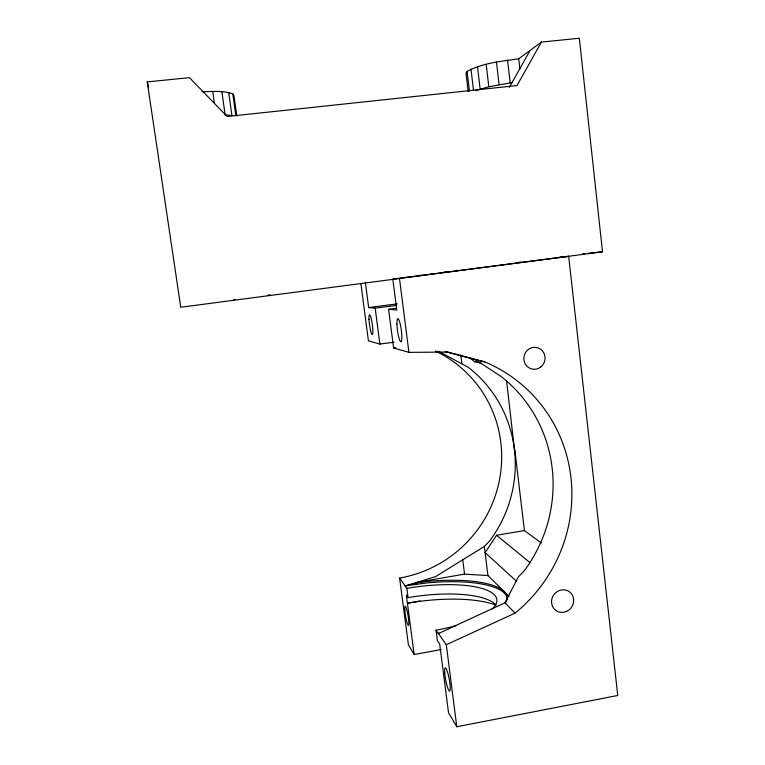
<?xml version="1.0" encoding="UTF-8"?>
<svg xmlns="http://www.w3.org/2000/svg" width="765" height="765" viewBox="0 0 765 765"><rect width="100%" height="100%" fill="white"/><g stroke="black" fill="none" stroke-linecap="round" stroke-linejoin="round"><path stroke-width="1.15" d="M439.196 633.296L438.355 633.592L504.977 602.791L518.374 576.867L524.341 570.633A142.414 138.063 -51 0 0 501.152 376.514L475.39 359.636L445.154 351.584M509.347 87.325L530.097 50.413M541.41 42.085L516.968 85.565L227.157 116.51L189.433 77.657L147.243 81.922L180.75 307.243L602.514 251.809L579.335 38.25L541.41 42.085L518.699 58.8C501.276 61.343 482.839 62.912 467.099 71.384L466 73.287L468.18 91.561M541.371 542.997L524.427 530.566L496.581 535.261L485.134 552.626L487.927 575.567L509.079 596.384M435.448 351.039A121.262 118.384 -49.6 0 1 500.205 475.773A121.262 118.384 -49.6 0 1 399.607 578.044L405.163 586.009L435.61 576.59L484.35 546.459L489.686 540.903A126.847 123.605 -50.1 0 0 468.457 367.42L438.622 351.307M565.144 256.715L568.682 256.361L617.757 695.481L456.782 726.75L446.291 644.732L515.103 613.109A150.179 145.207 -51.3 0 0 484.761 361.902L445.699 351.565M475.792 90.528L488.816 86.789L512.407 82.543M399.607 578.044L408.386 644.752L414.142 654.515L441.089 649.581M420.243 600.965L407.42 603.222A87.143 27.416 -7.4 0 1 496.16 605.192M487.927 575.567L464.546 574.113L416.944 582.366L417.441 584.211L405.919 585.799L417.25 582.767L425.895 581.591A87.315 25.914 -7.4 0 1 506.287 601.921M514.405 449.332L506.612 381.056M267.941 295.175L270.179 294.85M469.289 357.484L474.721 361.721L477.044 361.386M417.441 584.211L426.086 583.026A87.306 26.029 -7.4 0 1 507.386 599.435M518.594 262.309L520.879 262.003M447.745 352.063L408.921 352.369L393.602 347.999L388.61 309.328L396.786 310.035L392.808 279.082L568.682 256.361M233.411 299.689L235.324 299.459M582.528 253.865L584.881 253.617M588.409 253.263L602.514 251.809M559.253 257.298L561.615 257.069M201.922 91.724C212.173 91.628 222.95 90.318 232.79 93.885L233.947 95.644L236.806 115.955M365.345 282.237L368.673 307.587L375.175 308.152A43.022 1.463 -7.4 0 1 396.366 305.484M475.39 359.636L484.761 361.902M474.721 361.721L481.644 363.461M394.08 342.251A42.869 2.859 -7.4 0 0 379.861 344.078L368.405 340.808L360.908 283.748M496.581 535.261L530.183 562.782M516.576 581.333L485.134 552.626L484.35 546.459M504.977 602.791L515.103 613.109M405.163 586.009L406.875 588.352L408.089 597.647A76.701 23.524 -7.4 0 1 495.567 604.599M438.316 633.305L446.291 644.732M408.089 597.647L406.358 595.094L414.142 654.515M456.007 625.646A76.777 22.874 -7.4 0 1 436.04 630.159L438.355 633.592M456.782 726.75L448.529 712.77L439.703 644.101L437.398 640.716L436.04 630.159M147.243 81.922L148.697 87.65M212.737 91.379L214.401 103.074M228.687 92.517L231.948 115.525L225.159 114.874L221.869 91.657M232.79 93.885L235.84 115.534M375.175 308.152L379.861 344.078M399.483 278.603L408.921 352.369M462.758 559.798L464.546 574.113M460.779 354.807L461.859 363.576M504.135 591.517L504.317 593.038M514.73 449.284L524.427 530.566M467.099 71.384L469.433 90.978M477.494 66.746L480.133 89.046M470.991 69.146L473.487 90.098M496.466 62.099L499.086 84.666M486.186 64.337L488.816 86.789M518.699 58.8L519.865 68.984M507.577 60.206L510.188 82.83M406.875 588.352A76.777 22.874 -7.4 0 1 479.072 587.683A76.777 22.874 -7.4 0 1 492.067 609.026M396.442 308.238A43.022 1.463 -7.4 0 1 388.61 309.328M368.673 307.587A89.84 3.06 -7.4 0 1 397.293 303.887M395.859 347.683A42.869 2.859 -7.4 0 1 393.602 347.999M457.374 270.274A90.079 0.794 -7.4 0 1 454.764 270.657M446.081 271.891A90.079 0.794 -7.4 0 1 443.738 272.225M433.239 273.669A90.079 0.794 -7.4 0 1 431.039 273.975M421.668 275.247A90.079 0.794 -7.4 0 1 419.22 275.572M410.183 276.787A90.079 0.794 -7.4 0 1 407.927 277.083M368.998 319.349A9.983 1.415 82.2 0 0 372.192 334.487A9.983 1.415 82.2 0 0 371.541 319.971A9.983 1.415 82.2 0 0 368.998 319.349M540.788 366.971A11.006 10.586 -74.3 0 0 538.636 348.132A11.006 10.586 -74.3 0 0 523.901 359.808A11.006 10.586 -74.3 0 0 540.788 366.971M404.838 610.757A9.735 1.281 80.2 0 0 408.395 625.368A9.735 1.281 80.2 0 0 407.162 611.206A9.735 1.281 80.2 0 0 404.838 610.757M444.733 672.856A11.81 1.807 79.4 0 0 449.418 691.044A11.81 1.807 79.4 0 0 448.204 674.51A11.81 1.807 79.4 0 0 444.733 672.856M396.93 324.054A11.638 1.922 82.2 0 0 400.86 341.764A11.638 1.922 82.2 0 0 400.411 324.905A11.638 1.922 82.2 0 0 396.93 324.054M566.693 611.34A11.523 10.825 -54.6 0 0 569.495 591.852A11.523 10.825 -54.6 0 0 551.67 600.104A11.523 10.825 -54.6 0 0 566.693 611.34"/></g></svg>
